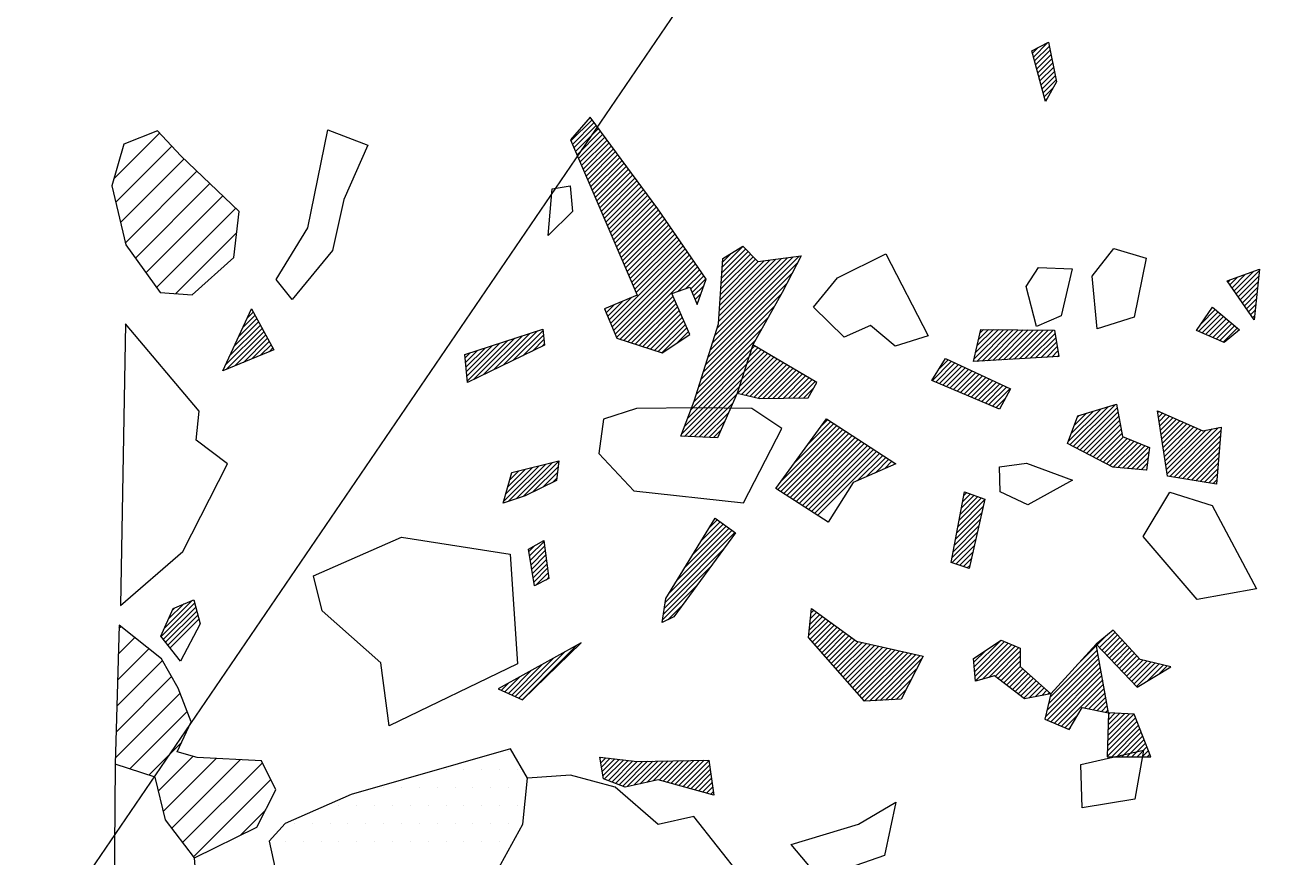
# Model space of a CAD drawing. Header units: metres. Extents: x -2.07 to 0.01, y -18 to -14.82.
# Drawn here: x -2.07 to -1.202, y -16.536 to -15.954 of the extents above; entities that cross this region are included whole.
import ezdxf

# ---------------------------------------------------------------- set-up
doc = ezdxf.new("R2010")
doc.units = ezdxf.units.M
doc.header["$LTSCALE"] = 25
doc.header["$MEASUREMENT"] = 0
doc.linetypes.add('STRICHPUNKTX2', pattern=[2, 1, -0.5, 0, -0.5])
doc.layers.get('0').update_dxf_attribs({"linetype": 'CONTINUOUS'})
for name, color, linetype in [('FEUER', 1, 'CONTINUOUS'), ('GRABUNGSGRENZE', 3, 'STRICHPUNKTX2'), ('KNOCHEN', 2, 'CONTINUOUS'), ('STEINE', 4, 'CONTINUOUS'), ('STEINESCHRAFF', 4, 'CONTINUOUS')]:
    doc.layers.add(name, color=color, linetype=linetype)

# ---------------------------------------------------------------- blocks, each defined once
blk = doc.blocks.new('*X8')
at = {"color": 0}
for p, q in [((-147.118, -1581.131), (-145.941, -1579.954)), ((-148.302, -1584.083), (-144.657, -1580.437)), ((-148.196, -1583.623), (-144.862, -1580.289)), ((-148.143, -1584.277), (-144.55, -1580.684)), ((-147.154, -1580.459), (-147.111, -1580.416)), ((-147.136, -1580.795), (-146.466, -1580.125)), ((-147.1, -1581.466), (-145.671, -1580.038)), ((-147.082, -1581.802), (-145.402, -1580.121)), ((-147.064, -1582.137), (-145.132, -1580.205)), ((-147.984, -1584.471), (-144.444, -1580.932)), ((-147.825, -1584.666), (-144.338, -1581.179)), ((-147.615, -1584.81), (-144.232, -1581.426)), ((-147.327, -1584.875), (-144.125, -1581.674)), ((-147.039, -1584.94), (-144.019, -1581.921)), ((-146.751, -1585.006), (-143.913, -1582.168)), ((-146.462, -1585.071), (-143.807, -1582.415)), ((-146.174, -1585.136), (-143.7, -1582.663)), ((-145.886, -1585.202), (-143.594, -1582.91)), ((-145.598, -1585.267), (-143.488, -1583.157)), ((-145.31, -1585.333), (-143.382, -1583.405)), ((-145.107, -1585.483), (-143.275, -1583.652)), ((-144.941, -1585.671), (-143.169, -1583.899)), ((-144.776, -1585.859), (-143.063, -1584.147)), ((-144.61, -1586.047), (-142.957, -1584.394)), ((-144.445, -1586.235), (-142.85, -1584.641)), ((-144.279, -1586.424), (-142.744, -1584.888)), ((-144.114, -1586.612), (-142.638, -1585.136)), ((-143.948, -1586.8), (-142.532, -1585.383)), ((-143.783, -1586.988), (-142.425, -1585.63)), ((-143.618, -1587.176), (-142.319, -1585.878)), ((-143.452, -1587.364), (-142.213, -1586.125)), ((-143.287, -1587.552), (-142.107, -1586.372)), ((-143.121, -1587.74), (-142.188, -1586.807)), ((-142.956, -1587.928), (-142.278, -1587.25)), ((-142.79, -1588.117), (-142.367, -1587.694)), ((-142.625, -1588.305), (-142.457, -1588.137)), ((-136.457, -1597.339), (-136.106, -1596.988)), ((-136.381, -1597.617), (-135.371, -1596.607)), ((-136.305, -1597.895), (-135.264, -1596.853)), ((-136.229, -1598.172), (-135.204, -1597.148)), ((-136.153, -1598.45), (-135.145, -1597.442)), ((-136.078, -1598.728), (-135.086, -1597.736)), ((-136.002, -1599.006), (-135.027, -1598.031)), ((-135.926, -1599.283), (-134.967, -1598.325)), ((-135.85, -1599.561), (-134.908, -1598.619)), ((-135.774, -1599.839), (-134.849, -1598.913)), ((-135.698, -1600.117), (-134.789, -1599.208)), ((-135.623, -1600.394), (-135.001, -1599.773)), ((-135.547, -1600.672), (-135.448, -1600.574)), ((-122.483, -1613.771), (-121.537, -1612.825)), ((-122.338, -1613.98), (-120.984, -1612.625)), ((-122.193, -1614.188), (-120.575, -1612.571)), ((-122.773, -1613.354), (-122.644, -1613.225)), ((-122.628, -1613.563), (-122.09, -1613.025)), ((-122.048, -1614.397), (-120.616, -1612.965)), ((-121.903, -1614.606), (-120.657, -1613.36)), ((-121.758, -1614.814), (-120.698, -1613.754)), ((-121.613, -1615.023), (-120.739, -1614.148)), ((-121.468, -1615.231), (-120.78, -1614.543)), ((-124.829, -1616.825), (-123.459, -1615.454)), ((-124.649, -1616.291), (-123.651, -1615.292)), ((-123.86, -1615.148), (-123.843, -1615.131)), ((-121.323, -1615.44), (-120.821, -1614.937)), ((-121.178, -1615.649), (-120.862, -1615.332)), ((-124.581, -1616.93), (-123.267, -1615.615)), ((-124.333, -1617.035), (-123.075, -1615.777)), ((-124.084, -1617.14), (-122.883, -1615.939)), ((-123.836, -1617.245), (-122.691, -1616.1)), ((-123.588, -1617.351), (-122.499, -1616.262)), ((-121.033, -1615.857), (-120.902, -1615.726)), ((-140.546, -1618.753), (-138.491, -1616.698)), ((-140.441, -1618.294), (-138.841, -1616.694)), ((-140.356, -1618.916), (-138.142, -1616.702)), ((-140.335, -1617.835), (-139.19, -1616.69)), ((-140.23, -1617.376), (-139.539, -1616.685)), ((-140.124, -1616.917), (-139.889, -1616.681)), ((-139.981, -1618.894), (-137.793, -1616.707)), ((-139.605, -1618.873), (-137.443, -1616.711)), ((-139.23, -1618.851), (-137.094, -1616.715)), ((-138.855, -1618.83), (-136.745, -1616.719)), ((-138.48, -1618.808), (-136.395, -1616.723)), ((-138.105, -1618.786), (-136.046, -1616.728)), ((-137.729, -1618.765), (-135.697, -1616.732)), ((-137.354, -1618.743), (-135.347, -1616.736)), ((-136.979, -1618.721), (-134.998, -1616.74)), ((-136.604, -1618.7), (-134.866, -1616.962)), ((-136.229, -1618.678), (-134.816, -1617.265)), ((-123.339, -1617.456), (-122.307, -1616.423)), ((-123.091, -1617.561), (-122.115, -1616.585)), ((-135.854, -1618.656), (-134.766, -1617.569)), ((-135.478, -1618.635), (-134.716, -1617.872)), ((-143.474, -1620.267), (-142.119, -1618.911)), ((-142.966, -1619.405), (-142.36, -1618.799)), ((-135.103, -1618.613), (-134.666, -1618.176)), ((-134.728, -1618.592), (-134.616, -1618.48)), ((-143.226, -1620.372), (-141.877, -1619.023)), ((-142.977, -1620.477), (-141.635, -1619.135)), ((-142.728, -1620.582), (-141.394, -1619.247)), ((-142.48, -1620.686), (-141.152, -1619.359)), ((-142.231, -1620.791), (-140.911, -1619.471)), ((-141.982, -1620.896), (-140.669, -1619.583)), ((-141.734, -1621.001), (-140.427, -1619.695)), ((-141.485, -1621.106), (-140.186, -1619.807)), ((-141.236, -1621.211), (-139.944, -1619.919)), ((-140.988, -1621.316), (-139.703, -1620.031)), ((-140.739, -1621.421), (-139.461, -1620.143)), ((-140.491, -1621.526), (-139.219, -1620.254)), ((-140.242, -1621.631), (-138.978, -1620.366)), ((-139.993, -1621.735), (-138.736, -1620.478)), ((-139.745, -1621.84), (-138.495, -1620.59)), ((-139.496, -1621.945), (-138.253, -1620.702)), ((-139.247, -1622.05), (-138.011, -1620.814)), ((-138.999, -1622.155), (-138.342, -1621.498)), ((-133.942, -1624.523), (-131.669, -1622.25)), ((-133.828, -1624.763), (-131.164, -1622.099)), ((-133.733, -1623.961), (-132.173, -1622.401)), ((-133.595, -1624.884), (-130.659, -1621.947)), ((-133.363, -1625.004), (-130.52, -1622.162)), ((-133.13, -1625.125), (-130.466, -1622.462)), ((-127.681, -1622.505), (-127.604, -1622.427)), ((-133.525, -1623.399), (-132.678, -1622.552)), ((-133.317, -1622.837), (-133.183, -1622.703)), ((-132.897, -1625.246), (-130.412, -1622.761)), ((-132.664, -1625.367), (-130.359, -1623.061)), ((-127.633, -1622.811), (-127.358, -1622.535)), ((-127.586, -1623.117), (-127.112, -1622.643)), ((-127.538, -1623.423), (-126.866, -1622.751)), ((-127.491, -1623.729), (-126.62, -1622.858)), ((-127.444, -1624.035), (-126.374, -1622.966)), ((-127.396, -1624.341), (-126.129, -1623.074)), ((-127.349, -1624.647), (-125.883, -1623.181)), ((-127.301, -1624.953), (-125.637, -1623.289)), ((-132.431, -1625.487), (-130.305, -1623.361)), ((-132.199, -1625.608), (-130.251, -1623.661)), ((-131.966, -1625.729), (-130.197, -1623.96)), ((-131.733, -1625.85), (-130.085, -1624.202)), ((-127.254, -1625.259), (-125.391, -1623.397)), ((-127.206, -1625.565), (-125.145, -1623.504)), ((-127.159, -1625.872), (-124.899, -1623.612)), ((-127.111, -1626.178), (-124.653, -1623.72)), ((-127.064, -1626.484), (-124.311, -1623.731)), ((-127.016, -1626.79), (-123.87, -1623.644)), ((-126.84, -1626.967), (-123.429, -1623.556)), ((-126.536, -1627.017), (-123.268, -1623.749)), ((-126.233, -1627.068), (-123.298, -1624.133)), ((-131.5, -1625.971), (-129.834, -1624.304)), ((-131.268, -1626.091), (-129.583, -1624.406)), ((-131.035, -1626.212), (-129.332, -1624.509)), ((-130.791, -1626.322), (-129.08, -1624.611)), ((-130.467, -1626.351), (-128.829, -1624.714)), ((-130.142, -1626.38), (-128.578, -1624.816)), ((-129.817, -1626.409), (-128.327, -1624.919)), ((-125.93, -1627.118), (-123.329, -1624.517)), ((-125.627, -1627.168), (-123.359, -1624.9)), ((-129.493, -1626.438), (-128.309, -1625.254)), ((-129.168, -1626.467), (-128.362, -1625.661)), ((-125.324, -1627.219), (-123.39, -1625.284)), ((-125.021, -1627.269), (-123.42, -1625.668)), ((-128.844, -1626.496), (-128.415, -1626.068)), ((-128.519, -1626.525), (-128.469, -1626.474)), ((-124.718, -1627.32), (-123.45, -1626.052)), ((-124.415, -1627.37), (-123.481, -1626.436)), ((-124.112, -1627.421), (-123.511, -1626.82)), ((-123.808, -1627.471), (-123.541, -1627.204)), ((-141.6, -1630.06), (-140.011, -1628.471)), ((-141.519, -1629.625), (-140.271, -1628.377)), ((-141.437, -1629.189), (-140.531, -1628.284)), ((-141.355, -1628.754), (-140.791, -1628.19)), ((-141.273, -1628.319), (-141.051, -1628.097)), ((-141.764, -1630.931), (-139.905, -1629.072)), ((-141.682, -1630.495), (-139.803, -1628.617)), ((-141.927, -1631.801), (-140.108, -1629.982)), ((-141.846, -1631.366), (-140.007, -1629.527)), ((-142.091, -1632.672), (-140.312, -1630.893)), ((-142.009, -1632.237), (-140.21, -1630.437)), ((-142.085, -1633.019), (-140.413, -1631.348)), ((-141.817, -1633.105), (-140.515, -1631.803)), ((-141.55, -1633.192), (-140.617, -1632.258)), ((-141.282, -1633.278), (-140.718, -1632.713)), ((-141.015, -1633.364), (-140.82, -1633.169)), ((-151.967, -1636.537), (-151.757, -1636.328)), ((-152.128, -1638.112), (-150.939, -1636.924)), ((-152.087, -1637.719), (-151.144, -1636.775)), ((-152.047, -1637.325), (-151.348, -1636.626)), ((-152.032, -1638.37), (-150.735, -1637.073)), ((-152.007, -1636.931), (-151.552, -1636.477)), ((-151.866, -1638.558), (-150.53, -1637.222)), ((-151.701, -1638.746), (-150.326, -1637.371)), ((-151.535, -1638.934), (-150.121, -1637.52)), ((-151.369, -1639.122), (-149.917, -1637.669)), ((-151.204, -1639.31), (-149.712, -1637.818)), ((-151.038, -1639.498), (-149.508, -1637.968)), ((-131.748, -1638.946), (-130.673, -1637.871)), ((-131.576, -1639.128), (-130.503, -1638.055)), ((-150.873, -1639.686), (-149.303, -1638.117)), ((-150.707, -1639.874), (-149.099, -1638.266)), ((-150.541, -1640.062), (-148.894, -1638.415)), ((-150.376, -1640.25), (-148.659, -1638.533)), ((-150.21, -1640.438), (-148.37, -1638.597)), ((-150.045, -1640.626), (-148.08, -1638.661)), ((-149.879, -1640.814), (-147.791, -1638.726)), ((-149.713, -1641.001), (-147.502, -1638.79)), ((-149.548, -1641.189), (-147.212, -1638.854)), ((-149.382, -1641.377), (-146.923, -1638.918)), ((-140.524, -1640.298), (-138.698, -1638.471)), ((-140.494, -1640.621), (-138.401, -1638.528)), ((-140.463, -1640.944), (-138.153, -1638.633)), ((-140.432, -1641.267), (-137.905, -1638.739)), ((-139.984, -1641.171), (-137.657, -1638.844)), ((-139.501, -1641.043), (-137.409, -1638.95)), ((-133.362, -1640.207), (-131.962, -1638.807)), ((-131.92, -1638.765), (-131.266, -1638.111)), ((-131.405, -1639.31), (-130.334, -1638.239)), ((-131.233, -1639.492), (-130.164, -1638.423)), ((-131.061, -1639.673), (-129.995, -1638.607)), ((-130.889, -1639.855), (-129.825, -1638.791)), ((-130.717, -1640.037), (-129.656, -1638.975)), ((-149.216, -1641.565), (-146.634, -1638.983)), ((-149.051, -1641.753), (-146.344, -1639.047)), ((-148.885, -1641.941), (-146.055, -1639.111)), ((-148.72, -1642.129), (-145.766, -1639.175)), ((-148.554, -1642.317), (-145.476, -1639.24)), ((-148.388, -1642.505), (-145.187, -1639.304)), ((-148.223, -1642.693), (-144.898, -1639.368)), ((-147.863, -1642.686), (-144.608, -1639.432)), ((-147.487, -1642.665), (-144.319, -1639.496)), ((-147.112, -1642.643), (-144.214, -1639.744)), ((-140.555, -1639.975), (-139.722, -1639.142)), ((-139.066, -1640.961), (-137.304, -1639.199)), ((-138.865, -1641.113), (-137.305, -1639.553)), ((-135.43, -1643.336), (-131.802, -1639.707)), ((-135.324, -1642.876), (-131.855, -1639.407)), ((-135.218, -1642.416), (-131.909, -1639.107)), ((-130.546, -1640.219), (-129.486, -1639.159)), ((-130.374, -1640.4), (-129.317, -1639.343)), ((-130.202, -1640.582), (-129.147, -1639.527)), ((-130.03, -1640.764), (-128.978, -1639.711)), ((-129.859, -1640.946), (-128.736, -1639.823)), ((-146.737, -1642.621), (-144.583, -1640.468)), ((-138.664, -1641.266), (-137.306, -1639.908)), ((-138.463, -1641.418), (-137.307, -1640.262)), ((-138.262, -1641.571), (-137.125, -1640.434)), ((-138.061, -1641.724), (-136.938, -1640.6)), ((-135.536, -1643.795), (-131.748, -1640.007)), ((-135.417, -1644.029), (-131.695, -1640.307)), ((-135.169, -1644.135), (-131.641, -1640.607)), ((-129.687, -1641.128), (-128.451, -1639.892)), ((-129.515, -1641.309), (-128.166, -1639.96)), ((-129.343, -1641.491), (-127.881, -1640.029)), ((-129.171, -1641.673), (-127.596, -1640.097)), ((-128.48, -1641.335), (-127.311, -1640.166)), ((-127.583, -1640.792), (-127.026, -1640.234)), ((-146.362, -1642.599), (-144.953, -1641.191)), ((-137.86, -1641.876), (-136.75, -1640.766)), ((-137.659, -1642.029), (-136.563, -1640.932)), ((-137.458, -1642.181), (-136.375, -1641.098)), ((-137.257, -1642.334), (-136.187, -1641.264)), ((-137.056, -1642.487), (-136, -1641.43)), ((-134.921, -1644.241), (-131.587, -1640.907)), ((-134.674, -1644.347), (-131.534, -1641.207)), ((-134.426, -1644.452), (-131.48, -1641.507)), ((-145.986, -1642.578), (-145.323, -1641.914)), ((-136.68, -1642.464), (-135.812, -1641.596)), ((-136.242, -1642.379), (-135.625, -1641.762)), ((-135.804, -1642.295), (-135.437, -1641.928)), ((-135.367, -1642.211), (-135.25, -1642.094)), ((-132.801, -1643.181), (-131.427, -1641.807)), ((-132.505, -1643.239), (-131.373, -1642.107)), ((-132.21, -1643.297), (-131.319, -1642.407)), ((-131.914, -1643.355), (-131.266, -1642.707)), ((-131.619, -1643.413), (-131.212, -1643.007)), ((-131.323, -1643.471), (-131.159, -1643.307)), ((-134.178, -1644.558), (-133.259, -1643.639)), ((-131.217, -1646.194), (-129.136, -1644.113)), ((-131.204, -1645.827), (-129.236, -1643.859)), ((-131.191, -1645.461), (-129.347, -1643.616)), ((-131.178, -1645.094), (-129.681, -1643.596)), ((-131.165, -1644.727), (-130.015, -1643.577)), ((-131.152, -1644.361), (-130.348, -1643.557)), ((-131.139, -1643.994), (-130.682, -1643.537)), ((-131.126, -1643.628), (-131.016, -1643.517)), ((-133.93, -1644.664), (-133.796, -1644.53)), ((-131.23, -1646.56), (-129.036, -1644.366)), ((-130.898, -1646.582), (-128.936, -1644.62)), ((-130.545, -1646.582), (-128.837, -1644.873)), ((-130.193, -1646.583), (-128.737, -1645.127)), ((-129.84, -1646.584), (-128.637, -1645.381)), ((-129.487, -1646.585), (-128.537, -1645.634)), ((-129.134, -1646.585), (-128.437, -1645.888)), ((-128.781, -1646.586), (-128.337, -1646.142)), ((-128.429, -1646.587), (-128.237, -1646.395))]:
    blk.add_line(p, q, dxfattribs=at)
blk = doc.blocks.new('*X9')
at = {"color": 0}
for p, q in [((-168.767, -1603.487), (-167.285, -1602.005)), ((-168.661, -1603.734), (-167.135, -1602.208)), ((-168.554, -1603.981), (-166.984, -1602.411)), ((-168.448, -1604.228), (-166.834, -1602.614)), ((-168.341, -1604.475), (-166.683, -1602.817)), ((-168.234, -1604.722), (-166.533, -1603.02)), ((-168.128, -1604.969), (-166.383, -1603.223)), ((-168.021, -1605.216), (-166.232, -1603.427)), ((-167.915, -1605.463), (-166.082, -1603.63)), ((-167.808, -1605.71), (-165.931, -1603.833)), ((-167.702, -1605.957), (-165.781, -1604.036)), ((-167.595, -1606.204), (-165.63, -1604.239)), ((-167.489, -1606.451), (-165.48, -1604.442)), ((-167.382, -1606.698), (-165.329, -1604.645)), ((-167.275, -1606.945), (-165.179, -1604.848)), ((-167.169, -1607.192), (-165.029, -1605.052)), ((-167.062, -1607.439), (-164.878, -1605.255)), ((-166.956, -1607.686), (-164.728, -1605.458)), ((-166.849, -1607.933), (-164.577, -1605.661)), ((-166.743, -1608.18), (-164.427, -1605.864)), ((-166.636, -1608.427), (-164.276, -1606.067)), ((-166.53, -1608.674), (-164.126, -1606.27)), ((-166.423, -1608.921), (-163.976, -1606.473)), ((-166.316, -1609.168), (-163.825, -1606.676)), ((-166.21, -1609.415), (-163.675, -1606.88)), ((-166.103, -1609.662), (-163.524, -1607.083)), ((-165.997, -1609.909), (-163.374, -1607.286)), ((-165.89, -1610.156), (-163.223, -1607.489)), ((-165.784, -1610.403), (-163.073, -1607.692)), ((-165.677, -1610.65), (-162.922, -1607.895)), ((-165.571, -1610.897), (-162.772, -1608.098)), ((-165.464, -1611.144), (-162.624, -1608.304)), ((-165.357, -1611.391), (-162.48, -1608.513)), ((-165.251, -1611.638), (-162.336, -1608.723)), ((-165.144, -1611.885), (-162.193, -1608.933)), ((-165.038, -1612.132), (-162.049, -1609.143)), ((-164.931, -1612.379), (-161.905, -1609.353)), ((-164.825, -1612.626), (-161.762, -1609.563)), ((-164.718, -1612.873), (-161.618, -1609.773)), ((-164.612, -1613.12), (-161.475, -1609.983)), ((-164.505, -1613.367), (-161.331, -1610.193)), ((-165.987, -1616.263), (-160.756, -1611.032)), ((-164.398, -1613.614), (-161.187, -1610.403)), ((-164.292, -1613.861), (-161.044, -1610.613)), ((-164.185, -1614.108), (-160.9, -1610.822)), ((-158.19, -1612.709), (-156.541, -1611.059)), ((-158.164, -1612.329), (-156.717, -1610.882)), ((-165.882, -1616.511), (-160.613, -1611.242)), ((-165.777, -1616.76), (-160.469, -1611.452)), ((-165.672, -1617.008), (-160.325, -1611.662)), ((-165.567, -1617.257), (-160.182, -1611.872)), ((-159.02, -1618.135), (-152.894, -1612.009)), ((-158.859, -1617.62), (-152.793, -1611.555)), ((-158.697, -1617.105), (-153.201, -1611.609)), ((-158.535, -1616.59), (-153.609, -1611.663)), ((-158.428, -1616.129), (-154.017, -1611.718)), ((-158.402, -1615.749), (-154.425, -1611.772)), ((-158.375, -1615.369), (-154.833, -1611.827)), ((-158.349, -1614.989), (-155.241, -1611.881)), ((-158.322, -1614.609), (-155.649, -1611.935)), ((-158.296, -1614.229), (-155.835, -1611.768)), ((-158.269, -1613.849), (-156.012, -1611.591)), ((-158.243, -1613.469), (-156.188, -1611.414)), ((-158.216, -1613.089), (-156.364, -1611.237)), ((-158.137, -1611.949), (-157.571, -1611.383)), ((-165.321, -1617.365), (-160.038, -1612.082)), ((-165.054, -1617.451), (-159.894, -1612.292)), ((-161.267, -1614.018), (-159.751, -1612.502)), ((-160.717, -1613.821), (-159.607, -1612.712)), ((-160.379, -1613.837), (-159.464, -1612.922)), ((-159.182, -1618.65), (-153.281, -1612.75)), ((-160.276, -1614.087), (-159.32, -1613.131)), ((-160.172, -1614.337), (-159.465, -1613.63)), ((-159.343, -1619.165), (-153.669, -1613.491)), ((-166.092, -1616.014), (-164.522, -1614.444)), ((-164.787, -1617.538), (-161.622, -1614.373)), ((-164.52, -1617.625), (-161.513, -1614.617)), ((-160.069, -1614.587), (-159.651, -1614.17)), ((-159.505, -1619.681), (-154.067, -1614.243)), ((-166.407, -1615.269), (-166.35, -1615.211)), ((-166.302, -1615.517), (-165.74, -1614.956)), ((-166.197, -1615.766), (-165.131, -1614.7)), ((-164.253, -1617.711), (-161.404, -1614.862)), ((-163.987, -1617.798), (-161.296, -1615.107)), ((-163.72, -1617.885), (-161.187, -1615.352)), ((-159.965, -1614.837), (-159.838, -1614.71)), ((-159.667, -1620.196), (-154.514, -1615.043)), ((-163.453, -1617.972), (-161.078, -1615.597)), ((-163.186, -1618.058), (-160.97, -1615.842)), ((-162.919, -1618.145), (-160.861, -1616.087)), ((-162.652, -1618.232), (-160.752, -1616.332)), ((-159.828, -1620.711), (-154.961, -1615.844)), ((-162.386, -1618.318), (-160.644, -1616.576)), ((-161.369, -1617.655), (-160.535, -1616.821)), ((-159.99, -1621.226), (-155.408, -1616.645)), ((-160.799, -1623.449), (-155.457, -1618.108)), ((-160.584, -1622.881), (-155.681, -1617.978)), ((-160.37, -1622.313), (-155.904, -1617.847)), ((-160.156, -1621.745), (-155.855, -1617.445)), ((-161.013, -1624.017), (-155.234, -1618.238)), ((-160.809, -1624.166), (-155.011, -1618.368)), ((-160.47, -1624.181), (-154.787, -1618.498)), ((-157.088, -1621.152), (-154.564, -1618.628)), ((-156.8, -1621.218), (-154.34, -1618.758)), ((-156.512, -1621.283), (-154.117, -1618.889)), ((-156.224, -1621.349), (-153.893, -1619.019)), ((-155.936, -1621.415), (-153.67, -1619.149)), ((-155.648, -1621.48), (-153.447, -1619.279)), ((-155.318, -1621.504), (-153.223, -1619.409)), ((-154.96, -1621.499), (-153, -1619.539)), ((-154.602, -1621.495), (-152.776, -1619.669)), ((-154.243, -1621.49), (-152.553, -1619.799)), ((-153.885, -1621.485), (-152.329, -1619.93)), ((-153.527, -1621.481), (-152.106, -1620.06)), ((-153.169, -1621.476), (-151.883, -1620.19)), ((-152.81, -1621.471), (-151.659, -1620.32)), ((-160.13, -1624.195), (-157.15, -1621.214)), ((-152.452, -1621.467), (-151.762, -1620.776)), ((-159.791, -1624.209), (-157.433, -1621.851)), ((-159.452, -1624.223), (-157.717, -1622.489)), ((-159.113, -1624.238), (-158.001, -1623.126)), ((-153.131, -1626.034), (-150.373, -1623.277)), ((-152.177, -1624.727), (-150.588, -1623.138)), ((-151.223, -1623.419), (-150.803, -1622.999)), ((-158.773, -1624.252), (-158.284, -1623.763)), ((-154.282, -1627.892), (-149.943, -1623.554)), ((-154.085, -1627.342), (-150.158, -1623.415)), ((-154.066, -1628.031), (-149.728, -1623.692)), ((-153.851, -1628.169), (-149.513, -1623.831)), ((-153.636, -1628.307), (-149.299, -1623.97)), ((-153.42, -1628.445), (-149.084, -1624.108)), ((-153.205, -1628.583), (-148.869, -1624.247)), ((-152.99, -1628.722), (-148.654, -1624.386)), ((-152.775, -1628.86), (-148.439, -1624.524)), ((-152.559, -1628.998), (-148.224, -1624.663)), ((-152.344, -1629.136), (-148.009, -1624.802)), ((-152.129, -1629.275), (-147.794, -1624.94)), ((-151.913, -1629.413), (-147.579, -1625.079)), ((-151.698, -1629.551), (-147.364, -1625.218)), ((-151.483, -1629.689), (-147.15, -1625.356)), ((-148.723, -1627.283), (-146.935, -1625.495)), ((-148.085, -1626.999), (-146.72, -1625.634)), ((-147.447, -1626.715), (-146.505, -1625.772)), ((-146.81, -1626.431), (-146.29, -1625.911)), ((-146.172, -1626.146), (-146.075, -1626.05)), ((-159.657, -1631.5), (-158.309, -1630.152)), ((-159.1, -1630.589), (-158.515, -1630.005)), ((-162.152, -1635.762), (-157.28, -1630.891)), ((-161.889, -1635.146), (-157.486, -1630.743)), ((-161.331, -1634.234), (-157.692, -1630.595)), ((-160.773, -1633.323), (-157.898, -1630.448)), ((-160.215, -1632.411), (-158.104, -1630.3)), ((-162.216, -1636.18), (-158.037, -1632.001)), ((-162.28, -1636.598), (-159.011, -1633.329)), ((-162.344, -1637.015), (-159.986, -1634.657)), ((-161.981, -1637.006), (-160.96, -1635.985)), ((-166.727, -1646.701), (-166.644, -1646.618)), ((-166.677, -1647.005), (-166.328, -1646.656)), ((-166.627, -1647.309), (-166.012, -1646.694)), ((-166.577, -1647.612), (-165.696, -1646.732)), ((-166.527, -1647.916), (-165.381, -1646.769)), ((-166.424, -1648.166), (-165.065, -1646.807)), ((-166.166, -1648.262), (-164.749, -1646.845)), ((-165.908, -1648.357), (-164.434, -1646.883)), ((-165.649, -1648.452), (-164.116, -1646.919)), ((-165.391, -1648.548), (-163.756, -1646.912)), ((-165.133, -1648.643), (-163.395, -1646.905)), ((-164.813, -1648.677), (-163.035, -1646.899)), ((-164.36, -1648.577), (-162.675, -1646.892)), ((-163.907, -1648.477), (-162.315, -1646.886)), ((-163.453, -1648.378), (-161.955, -1646.879)), ((-163, -1648.278), (-161.595, -1646.873)), ((-162.588, -1648.219), (-161.235, -1646.866)), ((-162.311, -1648.296), (-160.875, -1646.859)), ((-162.035, -1648.373), (-160.514, -1646.853)), ((-161.758, -1648.45), (-160.154, -1646.846)), ((-161.482, -1648.528), (-159.794, -1646.84)), ((-161.205, -1648.605), (-159.434, -1646.833)), ((-160.929, -1648.682), (-159.113, -1646.866)), ((-160.652, -1648.759), (-159.069, -1647.175)), ((-160.376, -1648.836), (-159.024, -1647.484)), ((-160.099, -1648.913), (-158.98, -1647.793)), ((-159.823, -1648.99), (-158.936, -1648.103)), ((-159.546, -1649.067), (-158.891, -1648.412)), ((-159.27, -1649.144), (-158.847, -1648.721)), ((-158.993, -1649.221), (-158.802, -1649.03))]:
    blk.add_line(p, q, dxfattribs=at)
blk = doc.blocks.new('*X10')
at = {"color": 0}
for p, q in [((-191.443, -1615.91), (-191.005, -1615.471)), ((-191.14, -1615.253), (-191.13, -1615.243)), ((-192.655, -1618.536), (-190.503, -1616.383)), ((-192.352, -1617.879), (-190.628, -1616.155)), ((-192.049, -1617.223), (-190.754, -1615.927)), ((-191.746, -1616.566), (-190.879, -1615.699)), ((-192.958, -1619.192), (-190.377, -1616.611)), ((-192.895, -1619.483), (-190.251, -1616.839)), ((-192.294, -1619.235), (-190.126, -1617.067)), ((-174.87, -1619.843), (-172.158, -1617.131)), ((-174.186, -1619.512), (-171.635, -1616.961)), ((-173.502, -1619.182), (-171.111, -1616.791)), ((-172.818, -1618.852), (-170.713, -1616.746)), ((-172.134, -1618.521), (-170.684, -1617.071)), ((-191.693, -1618.988), (-190, -1617.295)), ((-191.092, -1618.741), (-189.875, -1617.523)), ((-190.491, -1618.493), (-189.749, -1617.751)), ((-189.89, -1618.246), (-189.624, -1617.979)), ((-176.142, -1618.994), (-175.299, -1618.151)), ((-176.109, -1619.314), (-174.776, -1617.981)), ((-176.076, -1619.635), (-174.252, -1617.811)), ((-176.043, -1619.955), (-173.729, -1617.641)), ((-176.01, -1620.276), (-173.205, -1617.471)), ((-175.554, -1620.173), (-172.682, -1617.301)), ((-171.45, -1618.191), (-170.655, -1617.396)), ((-170.766, -1617.861), (-170.626, -1617.72)), ((-176.175, -1618.673), (-175.823, -1618.321)), ((-172.075, -1628.361), (-169.617, -1625.904)), ((-173.469, -1628.694), (-170.992, -1626.218)), ((-173.326, -1628.198), (-171.462, -1626.334)), ((-173.183, -1627.701), (-171.932, -1626.451)), ((-173.132, -1628.711), (-170.522, -1626.102)), ((-173.04, -1627.205), (-172.402, -1626.567)), ((-172.896, -1626.708), (-172.872, -1626.684)), ((-172.603, -1628.536), (-170.052, -1625.985)), ((-171.418, -1628.058), (-169.662, -1626.302)), ((-170.731, -1627.724), (-169.708, -1626.701)), ((-170.043, -1627.39), (-169.753, -1627.1)), ((-171.7, -1632.229), (-171.283, -1631.812)), ((-171.651, -1632.534), (-170.64, -1631.523)), ((-171.603, -1632.839), (-170.599, -1631.835)), ((-171.555, -1633.145), (-170.558, -1632.147)), ((-171.507, -1633.45), (-170.516, -1632.46)), ((-171.459, -1633.755), (-170.475, -1632.772)), ((-171.41, -1634.061), (-170.434, -1633.084)), ((-171.362, -1634.366), (-170.392, -1633.396)), ((-171.21, -1634.567), (-170.351, -1633.708)), ((-170.506, -1634.217), (-170.31, -1634.021)), ((-197.451, -1638.181), (-195.104, -1635.834)), ((-197.295, -1638.378), (-195.029, -1636.112)), ((-197.235, -1637.612), (-195.255, -1635.631)), ((-196.946, -1636.969), (-195.871, -1635.894)), ((-196.657, -1636.326), (-196.487, -1636.156)), ((-197.139, -1638.576), (-194.953, -1636.391)), ((-196.982, -1638.773), (-194.878, -1636.669)), ((-196.826, -1638.971), (-194.803, -1636.947)), ((-172.169, -1642.598), (-168.363, -1638.792)), ((-172.655, -1642.376), (-169.951, -1639.672)), ((-172.412, -1642.487), (-169.157, -1639.232)), ((-173.14, -1642.154), (-171.539, -1640.553)), ((-172.897, -1642.265), (-170.745, -1640.113)), ((-173.625, -1641.932), (-173.127, -1641.434)), ((-173.383, -1642.043), (-172.333, -1640.994))]:
    blk.add_line(p, q, dxfattribs=at)
blk = doc.blocks.new('*X15')
at = {"color": 0}
for p, q in [((-200.747, -1606.121), (-197.566, -1602.941)), ((-200.622, -1607.765), (-196.711, -1603.853)), ((-200.289, -1609.199), (-195.843, -1604.753)), ((-199.956, -1610.634), (-194.938, -1605.616)), ((-199.254, -1611.7), (-194.034, -1606.479)), ((-198.514, -1612.727), (-193.129, -1607.343)), ((-197.774, -1613.755), (-192.224, -1608.206)), ((-196.427, -1614.176), (-192.155, -1609.905)), ((-200.398, -1637.592), (-200.274, -1637.468)), ((-200.45, -1639.412), (-199.29, -1638.252)), ((-200.501, -1641.232), (-198.306, -1639.036)), ((-200.553, -1643.051), (-197.359, -1639.857)), ((-200.605, -1644.871), (-196.716, -1640.981)), ((-200.657, -1646.69), (-196.115, -1642.148)), ((-199.635, -1647.436), (-195.62, -1643.421)), ((-198.306, -1647.875), (-196.013, -1645.582)), ((-197.63, -1648.967), (-195.225, -1646.562)), ((-197.289, -1650.394), (-193.607, -1646.711)), ((-196.701, -1651.573), (-191.919, -1646.791)), ((-195.935, -1652.575), (-190.364, -1647.004)), ((-195.168, -1653.576), (-189.777, -1648.184)), ((-191.913, -1652.089), (-190.13, -1650.306))]:
    blk.add_line(p, q, dxfattribs=at)
blk = doc.blocks.new('*X16')
at = {"color": 0}
for p, q in [((-173.125, -1646.25), (-173.125, -1646.25)), ((-177.5, -1647.5), (-177.5, -1647.5)), ((-176.25, -1647.5), (-176.25, -1647.5)), ((-175, -1647.5), (-175, -1647.5)), ((-173.75, -1647.5), (-173.75, -1647.5)), ((-172.5, -1647.5), (-172.5, -1647.5)), ((-181.875, -1648.75), (-181.875, -1648.75)), ((-180.625, -1648.75), (-180.625, -1648.75)), ((-179.375, -1648.75), (-179.375, -1648.75)), ((-178.125, -1648.75), (-178.125, -1648.75)), ((-176.875, -1648.75), (-176.875, -1648.75)), ((-175.625, -1648.75), (-175.625, -1648.75)), ((-174.375, -1648.75), (-174.375, -1648.75)), ((-173.125, -1648.75), (-173.125, -1648.75)), ((-185, -1650), (-185, -1650)), ((-183.75, -1650), (-183.75, -1650)), ((-182.5, -1650), (-182.5, -1650)), ((-181.25, -1650), (-181.25, -1650)), ((-180, -1650), (-180, -1650)), ((-178.75, -1650), (-178.75, -1650)), ((-177.5, -1650), (-177.5, -1650)), ((-176.25, -1650), (-176.25, -1650)), ((-175, -1650), (-175, -1650)), ((-173.75, -1650), (-173.75, -1650)), ((-172.5, -1650), (-172.5, -1650)), ((-188.125, -1651.25), (-188.125, -1651.25)), ((-186.875, -1651.25), (-186.875, -1651.25)), ((-185.625, -1651.25), (-185.625, -1651.25)), ((-184.375, -1651.25), (-184.375, -1651.25)), ((-183.125, -1651.25), (-183.125, -1651.25)), ((-181.875, -1651.25), (-181.875, -1651.25)), ((-180.625, -1651.25), (-180.625, -1651.25)), ((-179.375, -1651.25), (-179.375, -1651.25)), ((-178.125, -1651.25), (-178.125, -1651.25)), ((-176.875, -1651.25), (-176.875, -1651.25)), ((-175.625, -1651.25), (-175.625, -1651.25)), ((-174.375, -1651.25), (-174.375, -1651.25)), ((-173.125, -1651.25), (-173.125, -1651.25)), ((-188.75, -1652.5), (-188.75, -1652.5)), ((-187.5, -1652.5), (-187.5, -1652.5)), ((-186.25, -1652.5), (-186.25, -1652.5)), ((-185, -1652.5), (-185, -1652.5)), ((-183.75, -1652.5), (-183.75, -1652.5)), ((-182.5, -1652.5), (-182.5, -1652.5)), ((-181.25, -1652.5), (-181.25, -1652.5)), ((-180, -1652.5), (-180, -1652.5)), ((-178.75, -1652.5), (-178.75, -1652.5)), ((-177.5, -1652.5), (-177.5, -1652.5)), ((-176.25, -1652.5), (-176.25, -1652.5)), ((-175, -1652.5), (-175, -1652.5)), ((-173.75, -1652.5), (-173.75, -1652.5))]:
    blk.add_line(p, q, dxfattribs=at)

msp = doc.modelspace()

# ---------------------------------------------------------------- linework, layer by layer
at = {"layer": 'GRABUNGSGRENZE', "flags": 128}
msp.add_lwpolyline([(-0.00052, -16.07516), (-0.87692, -17.43794), (-2.06993, -16.61307), (-0.84567, -14.81764), (-0.03989, -15.35257), (-0.37613, -15.85227)], dxfattribs=at)
at = {"layer": 'KNOCHEN'}
for points in [[(-1.35532, -16.00724), (-1.36497, -15.97191), (-1.35319, -15.9658), (-1.34762, -15.99344), (-1.35532, -16.00724)], [(-1.64114, -16.14273), (-1.66419, -16.1524), (-1.65553, -16.17289), (-1.62383, -16.18319), (-1.60436, -16.17044), (-1.61709, -16.14176), (-1.60429, -16.13718), (-1.5992, -16.14948), (-1.59302, -16.13158), (-1.62668, -16.08238), (-1.67413, -16.01832), (-1.68798, -16.03415), (-1.64114, -16.14273)], [(-1.61065, -16.24155), (-1.60139, -16.21701), (-1.58439, -16.16281), (-1.58122, -16.11728), (-1.56738, -16.10861), (-1.55666, -16.11938), (-1.52646, -16.11535), (-1.53982, -16.1409), (-1.56037, -16.1777), (-1.57119, -16.21145), (-1.58507, -16.24263), (-1.61065, -16.24155)], [(-1.22819, -16.13288), (-1.20565, -16.12474), (-1.20931, -16.16004), (-1.22819, -16.13288)], [(-1.93138, -16.19583), (-1.91133, -16.15238), (-1.89553, -16.18107), (-1.93138, -16.19583)], [(-1.24975, -16.16763), (-1.23846, -16.15128), (-1.21956, -16.16718), (-1.23033, -16.17586), (-1.24975, -16.16763)], [(-1.75998, -16.20388), (-1.76199, -16.18443), (-1.7072, -16.16664), (-1.7062, -16.1779), (-1.75998, -16.20388)], [(-1.40586, -16.18929), (-1.4007, -16.16679), (-1.34902, -16.16741), (-1.34599, -16.18584), (-1.40586, -16.18929)], [(-1.57119, -16.21145), (-1.55533, -16.21507), (-1.52156, -16.21463), (-1.5154, -16.2039), (-1.56037, -16.1777)], [(-1.43506, -16.20253), (-1.4253, -16.1872), (-1.37981, -16.20828), (-1.38752, -16.22259), (-1.43506, -16.20253)], [(-1.33998, -16.24675), (-1.33278, -16.22732), (-1.30564, -16.21919), (-1.30159, -16.24171), (-1.28268, -16.24943), (-1.28476, -16.26529), (-1.30829, -16.26319), (-1.33998, -16.24675)], [(-1.26993, -16.26941), (-1.27699, -16.22386), (-1.2453, -16.23774), (-1.2325, -16.23521), (-1.23566, -16.27511), (-1.26993, -16.26941)], [(-1.50742, -16.30165), (-1.54421, -16.27803), (-1.5088, -16.22949), (-1.46026, -16.26081), (-1.48996, -16.27405), (-1.50742, -16.30165), (-1.54421, -16.27803)], [(-1.73509, -16.28836), (-1.72891, -16.26688), (-1.69614, -16.25877), (-1.69771, -16.27258), (-1.71973, -16.28328), (-1.73509, -16.28836)], [(-1.42152, -16.32997), (-1.4122, -16.28036), (-1.39789, -16.28551), (-1.40874, -16.3341), (-1.42152, -16.32997)], [(-1.62373, -16.37201), (-1.62113, -16.35513), (-1.58673, -16.29892), (-1.57242, -16.30918), (-1.61553, -16.36793), (-1.62373, -16.37201)], [(-1.71322, -16.34623), (-1.71726, -16.32064), (-1.7065, -16.31452), (-1.70297, -16.34113), (-1.71322, -16.34623)], [(-1.96099, -16.39891), (-1.97477, -16.38148), (-1.96603, -16.36206), (-1.95169, -16.35595), (-1.94712, -16.37284), (-1.96099, -16.39891), (-1.97477, -16.38148)], [(-1.51932, -16.362), (-1.48765, -16.38509), (-1.44111, -16.39543), (-1.45652, -16.42558), (-1.48211, -16.42706), (-1.52141, -16.38246), (-1.51932, -16.362)], [(-1.31982, -16.38699), (-1.29123, -16.41724), (-1.26766, -16.40297), (-1.28914, -16.3978), (-1.30803, -16.3773), (-1.31982, -16.38699)], [(-1.73845, -16.41832), (-1.72158, -16.42603), (-1.68056, -16.38621), (-1.73845, -16.41832)], [(-1.37005, -16.42526), (-1.39099, -16.40935), (-1.4043, -16.41291), (-1.4058, -16.39704), (-1.38633, -16.38429), (-1.37304, -16.38995), (-1.37307, -16.40274), (-1.35162, -16.42172), (-1.37005, -16.42526)], [(-1.35575, -16.43962), (-1.33888, -16.44682), (-1.32964, -16.43149), (-1.31122, -16.43511), (-1.31982, -16.38699), (-1.35162, -16.42172), (-1.35575, -16.43962)], [(-1.31122, -16.43511), (-1.31231, -16.46581), (-1.28161, -16.46587), (-1.29332, -16.43617), (-1.31122, -16.43511)], [(-1.6649, -16.48142), (-1.66742, -16.46606), (-1.64134, -16.46919), (-1.59119, -16.46827), (-1.58766, -16.49284), (-1.62652, -16.48201), (-1.64956, -16.48708), (-1.6649, -16.48142)]]:
    msp.add_lwpolyline(points, dxfattribs=at)
at = {"layer": 'STEINE'}
for points in [[(-2.00063, -16.03706), (-2.00888, -16.06621), (-1.99925, -16.10767), (-1.97527, -16.14099), (-1.95276, -16.14257), (-1.92354, -16.11654), (-1.91988, -16.08431), (-1.96074, -16.04533), (-1.97707, -16.0279), (-2.00063, -16.03706)], [(-1.89389, -16.13195), (-1.87181, -16.09567), (-1.85785, -16.02713), (-1.82973, -16.03794), (-1.84669, -16.07577), (-1.85445, -16.11157), (-1.88266, -16.14579), (-1.89389, -16.13195)], [(-1.70348, -16.10115), (-1.70085, -16.06841), (-1.68805, -16.06639), (-1.68655, -16.0843), (-1.70348, -16.10115)], [(-1.31934, -16.16645), (-1.32284, -16.12961), (-1.30745, -16.11019), (-1.28495, -16.1169), (-1.29323, -16.15832), (-1.31934, -16.16645)], [(-1.4964, -16.17221), (-1.51784, -16.15119), (-1.50091, -16.13076), (-1.4671, -16.11394), (-1.43755, -16.17132), (-1.46059, -16.17843), (-1.47796, -16.16406), (-1.4964, -16.17221)], [(-1.36181, -16.16483), (-1.36891, -16.13667), (-1.36018, -16.12338), (-1.33665, -16.12446), (-1.34439, -16.15719), (-1.36181, -16.16483)], [(-2.00286, -16.35993), (-1.95929, -16.32216), (-1.92794, -16.26082), (-1.94991, -16.2444), (-1.94782, -16.22394), (-1.99937, -16.16294), (-2.00286, -16.35993)], [(-1.59986, -16.22162), (-1.64182, -16.22204), (-1.66487, -16.22967), (-1.66799, -16.25371), (-1.64348, -16.27986), (-1.56675, -16.28821), (-1.54003, -16.23608), (-1.56098, -16.22222), (-1.59986, -16.22162)], [(-1.38713, -16.28041), (-1.3876, -16.26302), (-1.36867, -16.2605), (-1.33645, -16.27234), (-1.3677, -16.28967), (-1.38713, -16.28041)], [(-1.24914, -16.35593), (-1.28691, -16.31184), (-1.26842, -16.28067), (-1.23876, -16.28995), (-1.20767, -16.34835), (-1.24914, -16.35593)], [(-1.28691, -16.31184), (-1.26842, -16.28067), (-1.23876, -16.28995), (-1.20767, -16.34835), (-1.24914, -16.35593), (-1.28691, -16.31184)], [(-1.81474, -16.44425), (-1.82079, -16.40023), (-1.86165, -16.36382), (-1.86773, -16.33924), (-1.80627, -16.31226), (-1.73006, -16.32419), (-1.7251, -16.40095), (-1.81474, -16.44425)], [(-2.00392, -16.37374), (-2.00669, -16.47096)], [(-1.95105, -16.53657), (-1.90751, -16.51518), (-1.89415, -16.48911), (-1.90434, -16.46862), (-1.94937, -16.46648), (-1.96317, -16.46235), (-1.95341, -16.44139), (-1.96256, -16.41784), (-1.97429, -16.39734), (-2.00392, -16.37374)], [(-1.72984, -16.4603), (-1.84146, -16.49229), (-1.88755, -16.51266), (-1.89884, -16.52492), (-1.8882, -16.57406), (-1.86318, -16.59817), (-1.7931, -16.61009), (-1.724, -16.60103), (-1.74437, -16.55493), (-1.72125, -16.51302), (-1.71811, -16.48079), (-1.72984, -16.4603)], [(-1.32979, -16.50159), (-1.33075, -16.4714), (-1.28672, -16.46126), (-1.29293, -16.49553), (-1.32979, -16.50159)], [(-2.00739, -16.55948), (-1.97158, -16.56314), (-1.94956, -16.55756), (-1.95105, -16.53657), (-1.97146, -16.50992), (-1.97856, -16.48023), (-2.00669, -16.47096)], [(-2.00669, -16.47096), (-2.00739, -16.55948)], [(-1.60272, -16.59566), (-1.56834, -16.54968), (-1.60151, -16.50765), (-1.62659, -16.51323), (-1.65672, -16.48707), (-1.68792, -16.47881), (-1.71811, -16.48079)], [(-1.51359, -16.55082), (-1.53349, -16.52724), (-1.48639, -16.51302), (-1.46026, -16.49772), (-1.46802, -16.53506), (-1.51359, -16.55082)]]:
    msp.add_lwpolyline(points, dxfattribs=at)

# ---------------------------------------------------------------- block references
at = {"layer": 'FEUER', "xscale": 0.01, "yscale": 0.01, "zscale": 0.01}
msp.add_blockref('*X15', (0, 0), dxfattribs=at)
at = {"layer": 'KNOCHEN', "xscale": 0.01, "yscale": 0.01, "zscale": 0.01}
for name in ['*X8', '*X9', '*X10']:
    msp.add_blockref(name, (0, 0), dxfattribs=at)
at = {"layer": 'STEINESCHRAFF', "xscale": 0.01, "yscale": 0.01, "zscale": 0.01}
msp.add_blockref('*X16', (0, 0), dxfattribs=at)

doc.saveas('drawing.dxf')
